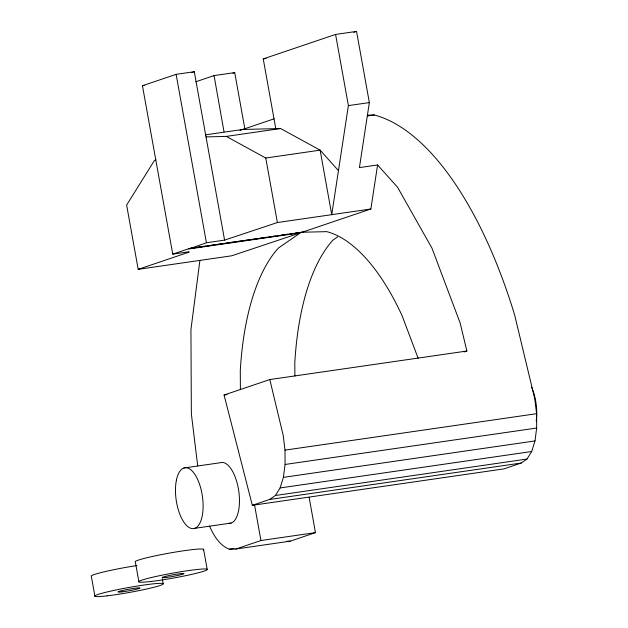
<?xml version="1.0" encoding="UTF-8"?>
<svg xmlns="http://www.w3.org/2000/svg" width="628" height="628" viewBox="0 0 628 628"><rect width="100%" height="100%" fill="white"/><g stroke="black" fill="none" stroke-linecap="round" stroke-linejoin="round"><path stroke-width="0.94" d="M199.869 260.557L190.936 329.582L191.359 413.883L197.71 465.89M252.33 505.312L269.624 499.464L275.409 495.484L280.104 487.94L283.401 477.359L285.073 464.461L285.002 450.127L283.189 435.322L269.812 379.555L224.078 395.028L252.33 505.312L503.923 468.888L521.216 463.04L527.002 459.052L531.696 451.516L534.993 440.935L536.665 428.037L536.595 413.695L534.781 398.898L514.67 315.075A336.208 144.903 81.8 0 0 374.296 114.971L367.466 115.144M464.131 351.955L466.879 351.028L460.143 322.973L431.923 248.068L397.516 187.191L377.593 164.96L359.42 167.59L369.35 102.584L356.547 31.4L335.58 34.438L348.391 105.614L331.733 214.666L320.123 150.155L280.63 128.536L242.691 129.462M190.488 248.413L206.424 242.746L224.589 240.108L194.287 71.71L176.115 74.34L142.446 85.73L172.739 254.136L189.593 248.437L302.139 232.25L370.865 208.998L377.593 164.96M155.83 159.677L154.26 160.76L126.636 205.089L138.191 269.334L231.685 255.8L299.532 233.129M337.676 236.85L332.958 240.1A225.719 97.277 81.8 0 0 294.815 362.529L294.885 376.046M191.556 72.636L194.287 71.71M195.724 81.797L214.054 75.596L234.723 72.605L244.826 128.74M277.694 128.379L275.786 128.654L263.234 58.899L335.58 34.438M232.886 73.225L234.723 72.605M353.76 32.342L356.547 31.4M239.99 130.381L274.02 118.849M138.191 269.334L189.059 252.126M209.524 526.091C213.693 535.386 219.329 545.261 229.283 549.21L235.751 549.045L260.934 540.527L315.46 532.63L309.141 497.423M235.751 549.045L290.277 541.155L315.46 532.63M224.589 240.108L277.38 222.54L370.865 208.998M263.234 58.899L266.099 58.49M142.446 85.73L144.362 85.455M348.391 105.614L369.35 102.584M205.427 134.863L245.54 129.054M206.023 136.912L226.276 136.402L280.63 128.536M367.513 115.952L374.296 114.971M226.276 136.402L265.77 158.028L320.123 150.155L338.461 170.628M190.559 248.296L206.023 246.058M207.954 245.776L214.713 244.802M216.644 244.52L223.411 243.538M225.342 243.264L235.971 241.725M237.902 241.442L258.194 238.507M260.125 238.224L266.892 237.243M268.823 236.968L275.582 235.987M277.521 235.704L279.452 235.429M281.383 235.147L284.28 234.731M286.211 234.448L288.142 234.166M290.081 233.891L292.978 233.467M294.909 233.192L302.641 232.07M188.8 248.986L300.459 232.815L278.432 247.997A225.719 97.277 81.8 0 0 240.289 370.418L240.391 389.729M172.739 254.136L188.997 251.781M269.812 379.555L466.879 351.028M224.078 395.028L226.991 394.604M285.002 450.127L536.595 413.695M183.871 468.001L220.224 462.742A30.733 13.243 81.8 0 1 238.844 491.591A30.733 13.243 81.8 0 1 228.49 523.336M285.073 464.461L536.665 428.037M283.401 477.359L534.993 440.935M280.104 487.94L531.696 451.516M275.409 495.484L527.002 459.052M269.624 499.464L521.216 463.04M194.727 528.336L231.08 523.077M229.283 549.21L234.063 548.511M302.139 232.25L326.788 231.638A225.719 97.277 81.8 0 1 402.085 315.696L418.122 358.25M286.58 541.242L290.277 541.155M265.77 158.028L277.38 222.54M254.442 504.363L260.934 540.527M176.115 74.34L206.424 242.746M203.574 549.288L207.169 569.266M162.307 578.883L163.162 583.64M138.929 581.928L135.334 561.95A34.799 2.488 -10.2 0 1 170.863 552.836A34.799 2.488 -10.2 0 1 203.205 550.01M94.93 596.31L91.335 576.331A34.799 2.488 -10.2 0 1 137.1 565.53M214.054 75.596L224.015 131.754M531.586 387.17A30.733 13.243 81.8 0 1 536.202 421.011M176.468 479.878A30.733 13.243 81.8 0 0 191.25 528.423A30.733 13.243 81.8 0 0 200.183 486.205A30.733 13.243 81.8 0 0 176.468 479.878M151.097 581.465A34.799 2.488 -10.2 0 0 206.8 569.989A34.799 2.488 -10.2 0 0 161.255 575.334A34.799 2.488 -10.2 0 0 151.097 581.465M166.028 577.47A11.131 0.793 -10.2 0 0 183.839 573.804A11.131 0.793 -10.2 0 0 169.277 575.515A11.131 0.793 -10.2 0 0 166.028 577.47M107.09 595.846A34.799 2.488 -10.2 0 0 162.793 584.37A34.799 2.488 -10.2 0 0 117.255 589.708A34.799 2.488 -10.2 0 0 107.09 595.846M122.028 591.851A11.131 0.793 -10.2 0 0 139.84 588.177A11.131 0.793 -10.2 0 0 125.278 589.888A11.131 0.793 -10.2 0 0 122.028 591.851"/></g></svg>
